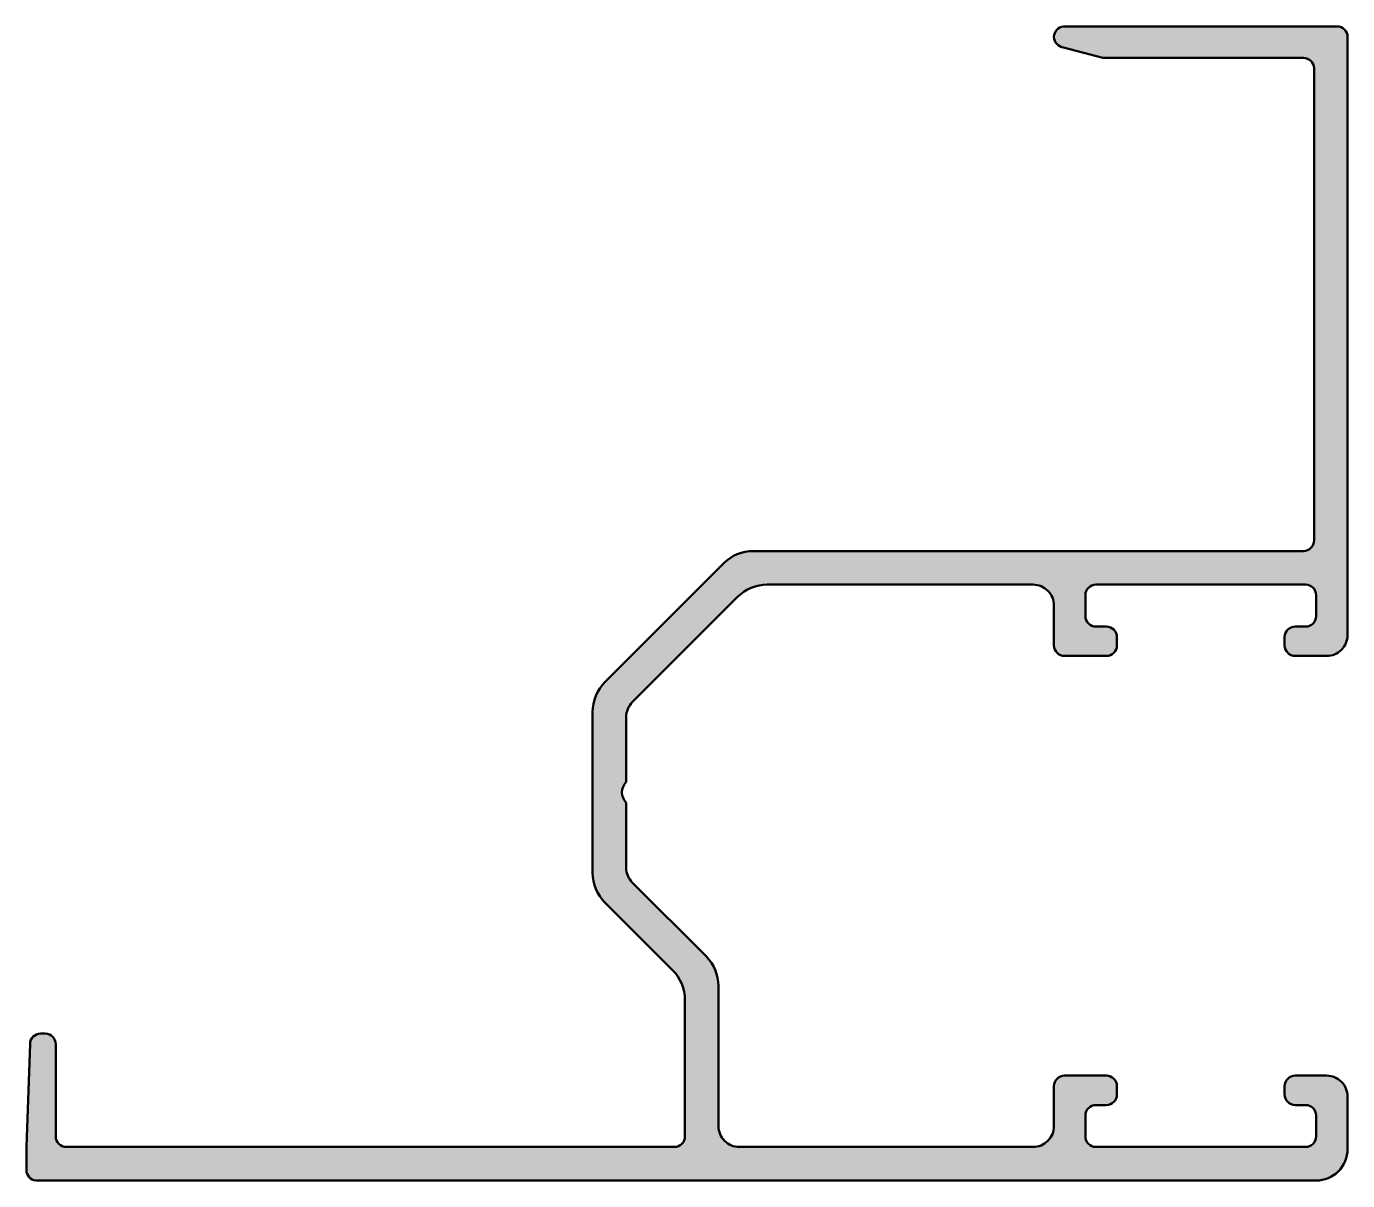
# Model space of a CAD drawing. Extents: x 0 to 63, y -55 to 0.
import ezdxf

# ---------------------------------------------------------------- set-up
doc = ezdxf.new("R2010")
doc.units = 0
doc.layers.add('0S-Alu contour', color=7, linetype='Continuous', lineweight=50)
doc.layers.add('0S-Alu hatch', color=252, linetype='Continuous', lineweight=25)

# ---------------------------------------------------------------- blocks, each defined once
blk = doc.blocks.new('189960__C97704A1_D012_469A_8D79_CFDAE51907E5_')
at = {"layer": '0S-Alu hatch'}
h = blk.add_hatch(color=256, dxfattribs=at)
edge = h.paths.add_edge_path()
edge.add_arc((49.50141129160353, -0.4989395141601563), 0.5011929729774061, 95.44449126235276, 264.5555087376481)
edge.add_line((49.453857421875, -0.997871398925775), (51.32788085937498, -1.500007629394545))
edge.add_line((51.32788085937498, -1.500007629394545), (60.90002441406251, -1.500007629394538))
edge.add_ellipse((60.89998751527346, -2.000044528183573), major_axis=(-0.5000369001504554, 0), ratio=1, start_angle=180.0042279777838, end_angle=269.99577202225976, ccw=False)
edge.add_line((61.4000244140625, -2.00000762939415), (61.4000244140625, -24.49999237060547))
edge.add_ellipse((60.89999008131655, -24.49995803785953), major_axis=(-0.5000343339246112, 0), ratio=1, start_angle=90.0039339727503, end_angle=179.996066027266, ccw=False)
edge.add_line((60.9000244140625, -24.99999237060548), (34.666015625, -25))
edge.add_arc((34.66463633732718, -26.99993604254886), 1.999936518172634, 89.9604850614339, 134.9942192058595)
edge.add_line((33.25061035156251, -25.58562469482421), (27.58599853515626, -31.25100708007813))
edge.add_arc((28.9996045678369, -32.66526905966053), 1.999604701565642, 134.98670977987, 180.020954531558)
edge.add_line((27.00000000000001, -32.66600036621129), (27, -40.3340072631836))
edge.add_arc((29.00012927584319, -40.3342772372835), 2.000129294063519, 179.992266311605, 225.0120030112834)
edge.add_line((27.58612060546878, -41.74887847900395), (30.81402587890625, -44.97700500488281))
edge.add_ellipse((29.39973706996068, -46.39154977937764), major_axis=(-2.000287417887568, 0), ratio=1, start_angle=180.0155624387169, end_angle=225.0051843790737, ccw=False)
edge.add_line((31.40002441406251, -46.39100646972659), (31.4000244140625, -52.9000015258789))
edge.add_ellipse((30.89998085463119, -52.8999579664476), major_axis=(-0.500043561328567, 0), ratio=1, start_angle=90.00499110831078, end_angle=179.9950088916196, ccw=False)
edge.add_line((30.90002441406249, -53.4000015258789), (1.90008544921875, -53.4000015258789))
edge.add_ellipse((1.900034675284554, -52.90005229981311), major_axis=(-0.4999492286440559, 0), ratio=1, start_angle=-0.005818855251277455, end_angle=90.00581885514981, ccw=False)
edge.add_line((1.40008544921875, -52.90000152587857), (1.40008544921875, -48.5))
edge.add_arc((0.900038055805254, -48.50004739341349), 0.5000473956594187, 0.0054303704152858, 89.99456962960541)
edge.add_line((0.9000854492187357, -47.99999999999999), (0.6717529296875, -48))
edge.add_arc((0.6717371624042486, -48.50028278845512), 0.5002827887035789, 89.99819422373658, 178.02045972697)
edge.add_line((0.1717529296875001, -48.48300170898437), (6.103515625e-05, -53.400001525879))
edge.add_line((6.103515625e-05, -53.400001525879), (6.103515625e-05, -54.5))
edge.add_arc((0.5051160247781823, -54.49754064840118), 0.5050609774594588, 180.2789980420295, 264.1819862336747)
edge.add_line((0.4539184570312429, -55), (61.5, -55))
edge.add_arc((61.50002651997022, -53.50002651997022), 1.499973480264219, 269.9989869938459, 360.001013006299)
edge.add_line((63, -53.49999999999621), (63, -51))
edge.add_arc((62.00002398684975, -50.99997601315024), 0.9999760134379416, 359.9986256217131, 450.001374378221)
edge.add_line((62, -50), (60.5, -50))
edge.add_arc((60.50004739341349, -50.50004739341349), 0.5000473956594089, 90.00543037039539, 179.9945696295847)
edge.add_line((60, -50.49999999999982), (60, -50.9000015258789))
edge.add_arc((60.5000435594313, -50.8999579664476), 0.5000435613285626, 180.0049911083805, 269.9950088916888)
edge.add_line((60.5, -51.40000152587891), (61, -51.40000152587891))
edge.add_ellipse((61.00004695391224, -51.89995457196665), major_axis=(-0.4999530482926306, 0), ratio=1, start_angle=179.9946189726719, end_angle=270.00538102731144, ccw=False)
edge.add_line((61.5, -51.90000152587906), (61.5, -52.9000015258789))
edge.add_ellipse((61.0000507739342, -52.90005229981311), major_axis=(-0.4999492286440487, 0), ratio=1, start_angle=89.99418114484922, end_angle=180.0058188551887, ccw=False)
edge.add_line((61, -53.4000015258789), (51, -53.4000015258789))
edge.add_ellipse((51.00004355943131, -52.8999579664476), major_axis=(-0.5000435613285635, 0), ratio=1, start_angle=0.004991108380522746, end_angle=89.99500889168883, ccw=False)
edge.add_line((50.5, -52.90000152587951), (50.5, -51.90000152587891))
edge.add_ellipse((51.0000473934135, -51.90004891929239), major_axis=(-0.5000473956594187, 0), ratio=1, start_angle=270.0054303703962, end_angle=359.9945696295847, ccw=False)
edge.add_line((51, -51.4000015258789), (51.5, -51.40000152587891))
edge.add_arc((51.50005077393419, -50.9000522998131), 0.4999492286440594, 269.9941811448507, 360.0058188552513)
edge.add_line((52, -50.90000152587856), (52, -50.5))
edge.add_arc((51.50004695391224, -50.49995304608775), 0.4999530482926306, 359.9946189727394, 450.0053810273114)
edge.add_line((51.5, -50), (49.5, -50))
edge.add_arc((49.50004739341348, -50.50004739341349), 0.5000473956594089, 90.0054303703946, 179.9945696295847)
edge.add_line((48.99999999999999, -50.49999999999982), (49, -52.4000015258789))
edge.add_ellipse((48.00003697369366, -52.40003849957258), major_axis=(-0.9999630269898847, 0), ratio=1, start_angle=89.9978814850715, end_angle=180.0021185150526, ccw=False)
edge.add_line((48, -53.4000015258789), (34, -53.4000015258789))
edge.add_ellipse((33.99998703819048, -52.40001448768843), major_axis=(-0.9999870382744809, 0), ratio=1, start_angle=-0.0007426667733057002, end_angle=90.00074266660693, ccw=False)
edge.add_line((33, -52.40000152587599), (33, -45.7280044555664))
edge.add_arc((31.00013633229874, -45.72837218283211), 1.999863701509395, 0.0105353282138201, 45.01021148958875)
edge.add_line((32.41400146484375, -44.31400299072265), (28.89300537109375, -40.79300689697265))
edge.add_ellipse((29.60008759058042, -40.08580344848641), major_axis=(-1.000050990032527, 0), ratio=1, start_angle=0.011614182779226212, end_angle=45.0049112496651, ccw=False)
edge.add_line((28.60003662109375, -40.08600616455042), (28.60003662109375, -37))
edge.add_ellipse((29.12497548356228, -36.5), major_axis=(-0.7249557292205858, 0), ratio=1, start_angle=-43.60615132603323, end_angle=43.60615132603323, ccw=False)
edge.add_line((28.60003662109375, -36), (28.60003662109375, -32.91400146484375))
edge.add_ellipse((29.59995865188361, -32.91415075096512), major_axis=(-0.9999220419338993, 0), ratio=1, start_angle=314.9920286991249, end_angle=359.99144586841857, ccw=False)
edge.add_line((28.89300537109375, -32.20700073242188), (33.91400146484375, -27.18600463867187))
edge.add_ellipse((35.3284749744083, -28.60012148692172), major_axis=(-2.000115439109433, 0), ratio=1, start_angle=270.0135223047456, end_angle=315.0072245130452, ccw=False)
edge.add_line((35.3280029296875, -26.60000610351563), (48, -26.60000610351563))
edge.add_ellipse((48.00003697369368, -27.59996912982195), major_axis=(-0.999963026989874, 0), ratio=1, start_angle=179.9978814849475, end_angle=270.0021185149293, ccw=False)
edge.add_line((49, -27.60000610351779), (49, -29.50000762939453))
edge.add_arc((49.50003433407006, -29.49996566534783), 0.5000343358309238, 180.0048083952681, 269.9960658755433)
edge.add_line((49.5, -30), (51.5, -30))
edge.add_arc((51.50006003168849, -29.5000600316885), 0.4999399719157415, 269.9931200492277, 360.0068799507809)
edge.add_line((52, -29.49999999999993), (52, -29.10000610351563))
edge.add_arc((51.50006003168849, -29.09994607182713), 0.4999399719157451, 359.9931200492191, 450.0068799507722)
edge.add_line((51.5, -28.60000610351562), (51, -28.60000610351563))
edge.add_ellipse((51.0000473934135, -28.09995871010214), major_axis=(-0.5000473956594151, 0), ratio=1, start_angle=0.005430370415297148, end_angle=89.99456962960369, ccw=False)
edge.add_line((50.5, -28.1000061035158), (50.5, -27.10000610351563))
edge.add_ellipse((51.00003433274594, -27.10004043626155), major_axis=(-0.5000343339245898, 0), ratio=1, start_angle=270.0039339727478, end_angle=359.9960660272659, ccw=False)
edge.add_line((51, -26.60000610351562), (61, -26.60000610351563))
edge.add_ellipse((61.0000600316885, -27.09994607182713), major_axis=(-0.4999399719157343, 0), ratio=1, start_angle=179.9931200492192, end_angle=270.00687995077385, ccw=False)
edge.add_line((61.5, -27.10000610351569), (61.5, -28.10000610351563))
edge.add_ellipse((61.00004695391223, -28.10005305742786), major_axis=(-0.4999530482926378, 0), ratio=1, start_angle=89.99461897268941, end_angle=180.0053810272606, ccw=False)
edge.add_line((61, -28.60000610351562), (60.5, -28.60000610351563))
edge.add_arc((60.50003433274593, -29.10004043626156), 0.5000343339245827, 90.00393397274696, 179.9960660272659)
edge.add_line((60, -29.10000610351574), (60, -29.50000762939453))
edge.add_arc((60.50003433407006, -29.49996566534783), 0.5000343358309229, 180.0048083952681, 269.9960658755433)
edge.add_line((60.5, -30), (62, -30))
edge.add_arc((62.00003697369368, -29.00003697369368), 0.999963026989874, 269.9978814850711, 360.0021185150526)
edge.add_line((63, -28.99999999999785), (63, -0.5000076293945455))
edge.add_arc((62.50005747480281, -0.4999501545917369), 0.499942528500926, 359.9934131156214, 450.0065868843877)
edge.add_line((62.50000000000001, -7.6293945436e-06), (49.453857421875, -7.6293945382e-06))
at = {"layer": '0S-Alu contour', "color": 7}
for points in [[(62.50000000000001, -7.6293945436e-06), (49.453857421875, -7.6293945382e-06)], [(63, -28.99999999999785), (63, -0.5000076293945455)], [(49.453857421875, -0.997871398925775), (51.32788085937498, -1.500007629394545), (60.90002441406251, -1.500007629394538)], [(61.4000244140625, -2.00000762939415), (61.4000244140625, -24.49999237060547)], [(60.9000244140625, -24.99999237060548), (34.666015625, -25)], [(33.25061035156251, -25.58562469482421), (27.58599853515626, -31.25100708007813)], [(35.3280029296875, -26.60000610351563), (48, -26.60000610351563)], [(51, -26.60000610351562), (61, -26.60000610351563)], [(28.89300537109375, -32.20700073242188), (33.91400146484375, -27.18600463867187)], [(49, -27.60000610351779), (49, -29.50000762939453)], [(50.5, -28.1000061035158), (50.5, -27.10000610351563)], [(61.5, -27.10000610351569), (61.5, -28.10000610351563)], [(51.5, -28.60000610351562), (51, -28.60000610351563)], [(61, -28.60000610351562), (60.5, -28.60000610351563)], [(52, -29.49999999999993), (52, -29.10000610351563)], [(60, -29.10000610351574), (60, -29.50000762939453)], [(49.5, -30), (51.5, -30)], [(60.5, -30), (62, -30)], [(27.00000000000001, -32.66600036621129), (27, -40.3340072631836)], [(28.60003662109375, -36), (28.60003662109375, -32.91400146484375)], [(28.60003662109375, -40.08600616455042), (28.60003662109375, -37)], [(32.41400146484375, -44.31400299072265), (28.89300537109375, -40.79300689697265)], [(27.58612060546878, -41.74887847900395), (30.81402587890625, -44.97700500488281)], [(33, -52.40000152587599), (33, -45.7280044555664)], [(31.40002441406251, -46.39100646972659), (31.4000244140625, -52.9000015258789)], [(0.1717529296875001, -48.48300170898437), (6.103515625e-05, -53.400001525879), (6.103515625e-05, -54.5)], [(0.9000854492187357, -47.99999999999999), (0.6717529296875, -48)], [(1.40008544921875, -52.90000152587857), (1.40008544921875, -48.5)], [(51.5, -50), (49.5, -50)], [(62, -50), (60.5, -50)], [(48.99999999999999, -50.49999999999982), (49, -52.4000015258789)], [(52, -50.90000152587856), (52, -50.5)], [(60, -50.49999999999982), (60, -50.9000015258789)], [(63, -53.49999999999621), (63, -51)], [(51, -51.4000015258789), (51.5, -51.40000152587891)], [(60.5, -51.40000152587891), (61, -51.40000152587891)], [(50.5, -52.90000152587951), (50.5, -51.90000152587891)], [(61.5, -51.90000152587906), (61.5, -52.9000015258789)], [(30.90002441406249, -53.4000015258789), (1.90008544921875, -53.4000015258789)], [(48, -53.4000015258789), (34, -53.4000015258789)], [(61, -53.4000015258789), (51, -53.4000015258789)], [(0.4539184570312429, -55), (61.5, -55)]]:
    blk.add_lwpolyline(points, dxfattribs=at)
for centre, radius, start, end in [((49.50141129160353, -0.4989395141601563), 0.5011929729774061, 95.44449126235276, 264.5555087376481), ((62.50005747480281, -0.4999501545917369), 0.499942528500926, 359.9934131156214, 90.00658688438769), ((34.66463633732718, -26.99993604254886), 1.999936518172634, 89.9604850614339, 134.9942192058595), ((51.50006003168849, -29.09994607182713), 0.4999399719157451, 359.9931200492191, 90.00687995077224), ((60.50003433274593, -29.10004043626156), 0.5000343339245827, 90.00393397274696, 179.9960660272659), ((49.50003433407006, -29.49996566534783), 0.5000343358309238, 180.0048083952681, 269.9960658755433), ((51.50006003168849, -29.5000600316885), 0.4999399719157415, 269.9931200492277, 0.0068799507809126), ((60.50003433407006, -29.49996566534783), 0.5000343358309229, 180.0048083952681, 269.9960658755433), ((62.00003697369368, -29.00003697369368), 0.999963026989874, 269.9978814850711, 0.0021185150526193), ((28.9996045678369, -32.66526905966053), 1.999604701565642, 134.98670977987, 180.020954531558), ((29.00012927584319, -40.3342772372835), 2.000129294063519, 179.992266311605, 225.0120030112834), ((31.00013633229874, -45.72837218283211), 1.999863701509395, 0.0105353282138201, 45.01021148958875), ((0.6717371624042486, -48.50028278845512), 0.5002827887035789, 89.99819422373658, 178.02045972697), ((0.900038055805254, -48.50004739341349), 0.5000473956594187, 0.0054303704152858, 89.99456962960541), ((49.50004739341348, -50.50004739341349), 0.5000473956594089, 90.0054303703946, 179.9945696295847), ((51.50004695391224, -50.49995304608775), 0.4999530482926306, 359.9946189727394, 90.00538102731144), ((60.50004739341349, -50.50004739341349), 0.5000473956594089, 90.00543037039539, 179.9945696295847), ((62.00002398684975, -50.99997601315024), 0.9999760134379416, 359.9986256217131, 90.00137437822107), ((51.50005077393419, -50.9000522998131), 0.4999492286440594, 269.9941811448507, 0.0058188552513184), ((60.5000435594313, -50.8999579664476), 0.5000435613285626, 180.0049911083805, 269.9950088916888), ((61.50002651997022, -53.50002651997022), 1.499973480264219, 269.9989869938459, 0.0010130062989895), ((0.5051160247781823, -54.49754064840118), 0.5050609774594588, 180.2789980420295, 264.1819862336747)]:
    blk.add_arc(centre, radius, start, end, dxfattribs=at)
at = {"layer": '0S-Alu contour', "color": 7, "extrusion": (0, 0, -1)}
for centre, radius, start, end in [((-60.89998751527346, -2.000044528183573), 0.5000369001504554, 90.00422797774021, 179.9957720222162), ((-60.89999008131655, -24.49995803785953), 0.5000343339246112, 180.0039339727341, 269.9960660272497), ((-35.3284749744083, -28.60012148692172), 2.000115439109433, 44.99277548695484, 89.98647769525438), ((-48.00003697369368, -27.59996912982195), 0.999963026989874, 89.99788148507068, 180.0021185150526), ((-51.00003433274594, -27.10004043626155), 0.5000343339245898, 0.0039339727341353, 89.9960660272522), ((-61.0000600316885, -27.09994607182713), 0.4999399719157344, 89.99312004922614, 180.0068799507809), ((-51.0000473934135, -28.09995871010214), 0.5000473956594151, 270.0054303703963, 359.9945696295847), ((-61.00004695391223, -28.10005305742786), 0.4999530482926378, 179.9946189727394, 270.0053810273106), ((-29.59995865188361, -32.91415075096512), 0.9999220419338993, 0.008554131581433, 45.00797130087512), ((-29.12497548356228, -36.5), 0.7249557292205859, 316.3938486739668, 43.60615132603321), ((-29.60008759058042, -40.08580344848641), 1.000050990032527, 314.9950887503349, 359.9883858172208), ((-29.39973706996068, -46.39154977937764), 2.000287417887568, 134.9948156209263, 179.9844375612831), ((-51.0000473934135, -51.90004891929239), 0.5000473956594187, 0.0054303704152858, 89.99456962960377), ((-61.00004695391224, -51.89995457196665), 0.4999530482926306, 89.99461897268856, 180.0053810273282), ((-1.900034675284554, -52.90005229981311), 0.4999492286440559, 269.9941811448502, 0.0058188552513184), ((-30.89998085463119, -52.8999579664476), 0.500043561328567, 180.0049911083805, 269.9950088916892), ((-33.99998703819048, -52.40001448768843), 0.9999870382744809, 269.9992573333931, 0.0007426667732808), ((-48.00003697369366, -52.40003849957258), 0.9999630269898847, 179.9978814849474, 270.0021185149285), ((-51.00004355943131, -52.8999579664476), 0.5000435613285635, 270.0049911083112, 359.9950088916195), ((-61.0000507739342, -52.90005229981311), 0.4999492286440488, 179.9941811448113, 270.0058188551508)]:
    blk.add_arc(centre, radius, start, end, dxfattribs=at)
blk = doc.blocks.new('189960__359758E2_D15F_414F_8E40_024CB560FE5D_')
at = {"layer": '0S-Alu contour', "color": 7}
blk.add_blockref('189960__C97704A1_D012_469A_8D79_CFDAE51907E5_', (0, 0), dxfattribs=at)

msp = doc.modelspace()

# ---------------------------------------------------------------- block references
at = {"layer": '0S-Alu contour', "color": 7}
msp.add_blockref('189960__359758E2_D15F_414F_8E40_024CB560FE5D_', (0, 0), dxfattribs=at)

doc.saveas('drawing.dxf')
